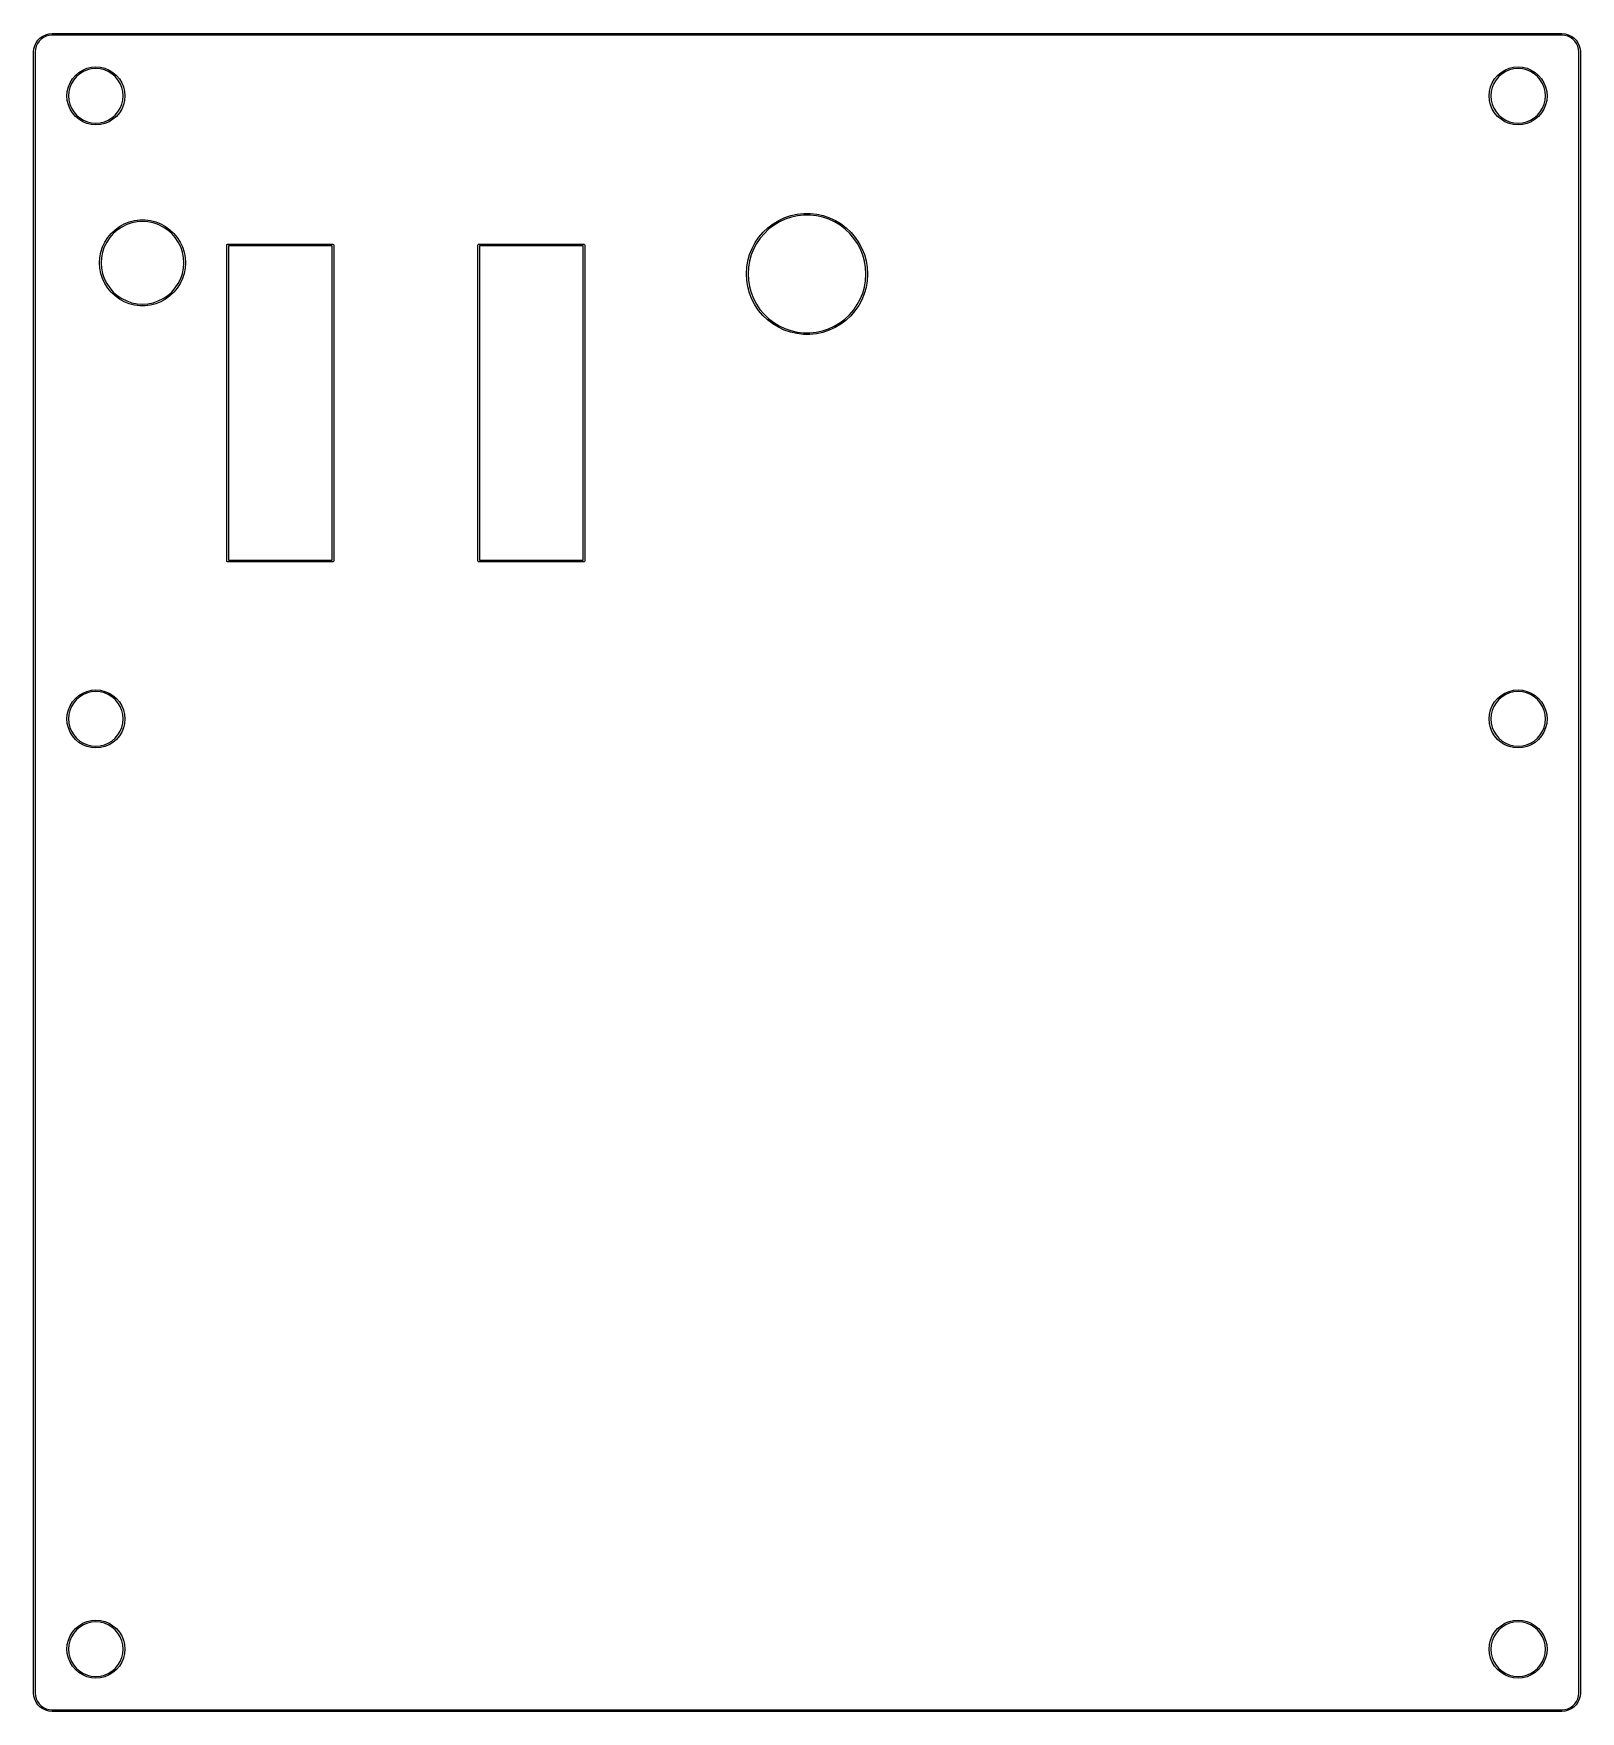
# Model space of a CAD drawing. Extents: x -44 to 44, y -51.5 to 44.
import ezdxf

# ---------------------------------------------------------------- set-up
doc = ezdxf.new("R2010")
doc.units = 0
doc.layers.add('BLACK', color=7, linetype='CONTINUOUS')

msp = doc.modelspace()

# ---------------------------------------------------------------- linework, layer by layer
at = {"layer": 'BLACK', "linetype": 'CONTINUOUS'}
for p, q in [((-43.525, 43.9093), (-43.3591, 43.9867)), ((-43.3591, 43.9867), (-43.1823, 44.034)), ((-43.1823, 44.034), (-43, 44.05)), ((-43, 44.05), (-43, 44.05)), ((-43, 44.05), (43, 44.05)), ((43, 44.05), (43.1823, 44.034)), ((43.1823, 44.034), (43.3591, 43.9867)), ((43.3591, 43.9867), (43.525, 43.9093)), ((-44.05, 43), (-44.034, 43.1823)), ((-44.034, 43.1823), (-43.9867, 43.3591)), ((-43.9867, 43.3591), (-43.9093, 43.525)), ((-43.9391, 43.1656), (-43.953, 43.0072)), ((-43.8961, 43.3262), (-43.9391, 43.1656)), ((-43.9093, 43.525), (-43.8043, 43.6749)), ((-43.8259, 43.4768), (-43.8961, 43.3262)), ((-43.7305, 43.613), (-43.8259, 43.4768)), ((-43.8043, 43.6749), (-43.6749, 43.8043)), ((-43.613, 43.7305), (-43.7305, 43.613)), ((-43.6749, 43.8043), (-43.525, 43.9093)), ((-43.4768, 43.8259), (-43.613, 43.7305)), ((-43.3262, 43.8961), (-43.4768, 43.8259)), ((-43.1656, 43.9391), (-43.3262, 43.8961)), ((-43.0072, 43.953), (-43.1656, 43.9391)), ((-43, 43.95), (-43.0072, 43.953)), ((43, 43.95), (-43, 43.95)), ((-43, 43.95), (-43, 43.95)), ((43.0072, 43.953), (43, 43.95)), ((43.1656, 43.9391), (43.0072, 43.953)), ((43.3262, 43.8961), (43.1656, 43.9391)), ((43.4768, 43.8259), (43.3262, 43.8961)), ((43.613, 43.7305), (43.4768, 43.8259)), ((43.525, 43.9093), (43.6749, 43.8043)), ((43.7305, 43.613), (43.613, 43.7305)), ((43.6749, 43.8043), (43.8043, 43.6749)), ((43.8259, 43.4768), (43.7305, 43.613)), ((43.8043, 43.6749), (43.9093, 43.525)), ((43.8961, 43.3262), (43.8259, 43.4768)), ((43.9391, 43.1656), (43.8961, 43.3262)), ((43.9093, 43.525), (43.9867, 43.3591)), ((43.953, 43.0072), (43.9391, 43.1656)), ((43.9867, 43.3591), (44.034, 43.1823)), ((44.034, 43.1823), (44.05, 43)), ((-44.05, -50.5), (-44.05, 43)), ((-43.953, 43.0072), (-43.95, 43)), ((-43.95, 43), (-43.95, -50.5)), ((-41.2491, 41.9702), (-41.0099, 42.0692)), ((-41.0099, 42.0692), (-40.7581, 42.1297)), ((-40.7581, 42.1297), (-40.5, 42.15)), ((-40.5, 42.15), (-40.2419, 42.1297)), ((-40.2419, 42.1297), (-39.9901, 42.0692)), ((-39.9901, 42.0692), (-39.7509, 41.9702)), ((39.7509, 41.9702), (39.9901, 42.0692)), ((39.9901, 42.0692), (40.2419, 42.1297)), ((40.2419, 42.1297), (40.5, 42.15)), ((40.5, 42.15), (40.7581, 42.1297)), ((40.7581, 42.1297), (41.0099, 42.0692)), ((41.0099, 42.0692), (41.2491, 41.9702)), ((43.95, 43), (43.953, 43.0072)), ((43.95, -50.5), (43.95, 43)), ((44.05, 43), (44.05, -50.5)), ((-42.0692, 41.0099), (-41.9702, 41.2491)), ((-41.8853, 41.2059), (-41.9787, 40.9805)), ((-41.9702, 41.2491), (-41.8349, 41.4698)), ((-41.7579, 41.4139), (-41.8853, 41.2059)), ((-41.8349, 41.4698), (-41.6667, 41.6667)), ((-41.5994, 41.5994), (-41.7579, 41.4139)), ((-41.6667, 41.6667), (-41.4698, 41.8349)), ((-41.4139, 41.7579), (-41.5994, 41.5994)), ((-41.4698, 41.8349), (-41.2491, 41.9702)), ((-41.2059, 41.8853), (-41.4139, 41.7579)), ((-40.9805, 41.9787), (-41.2059, 41.8853)), ((-40.7432, 42.0357), (-40.9805, 41.9787)), ((-40.5, 42.0548), (-40.7432, 42.0357)), ((-40.2568, 42.0357), (-40.5, 42.0548)), ((-40.0195, 41.9787), (-40.2568, 42.0357)), ((-39.7941, 41.8853), (-40.0195, 41.9787)), ((-39.5861, 41.7579), (-39.7941, 41.8853)), ((-39.7509, 41.9702), (-39.5302, 41.8349)), ((-39.4006, 41.5994), (-39.5861, 41.7579)), ((-39.5302, 41.8349), (-39.3333, 41.6667)), ((-39.2421, 41.4139), (-39.4006, 41.5994)), ((-39.3333, 41.6667), (-39.1651, 41.4698)), ((-39.1147, 41.2059), (-39.2421, 41.4139)), ((-39.1651, 41.4698), (-39.0298, 41.2491)), ((-39.0213, 40.9805), (-39.1147, 41.2059)), ((-39.0298, 41.2491), (-38.9308, 41.0099)), ((38.9308, 41.0099), (39.0298, 41.2491)), ((39.1147, 41.2059), (39.0213, 40.9805)), ((39.0298, 41.2491), (39.1651, 41.4698)), ((39.2421, 41.4139), (39.1147, 41.2059)), ((39.1651, 41.4698), (39.3333, 41.6667)), ((39.4006, 41.5994), (39.2421, 41.4139)), ((39.3333, 41.6667), (39.5302, 41.8349)), ((39.5861, 41.7579), (39.4006, 41.5994)), ((39.5302, 41.8349), (39.7509, 41.9702)), ((39.7941, 41.8853), (39.5861, 41.7579)), ((40.0195, 41.9787), (39.7941, 41.8853)), ((40.2568, 42.0357), (40.0195, 41.9787)), ((40.5, 42.0548), (40.2568, 42.0357)), ((40.7432, 42.0357), (40.5, 42.0548)), ((40.9805, 41.9787), (40.7432, 42.0357)), ((41.2059, 41.8853), (40.9805, 41.9787)), ((41.4139, 41.7579), (41.2059, 41.8853)), ((41.2491, 41.9702), (41.4698, 41.8349)), ((41.5994, 41.5994), (41.4139, 41.7579)), ((41.4698, 41.8349), (41.6667, 41.6667)), ((41.7579, 41.4139), (41.5994, 41.5994)), ((41.6667, 41.6667), (41.8349, 41.4698)), ((41.8853, 41.2059), (41.7579, 41.4139)), ((41.8349, 41.4698), (41.9702, 41.2491)), ((41.9787, 40.9805), (41.8853, 41.2059)), ((41.9702, 41.2491), (42.0692, 41.0099)), ((-42.15, 40.5), (-42.1297, 40.7581)), ((-42.1297, 40.2419), (-42.15, 40.5)), ((-42.1297, 40.7581), (-42.0692, 41.0099)), ((-42.0692, 39.9901), (-42.1297, 40.2419)), ((-42.0357, 40.7432), (-42.0548, 40.5)), ((-42.0548, 40.5), (-42.0357, 40.2568)), ((-41.9787, 40.9805), (-42.0357, 40.7432)), ((-42.0357, 40.2568), (-41.9787, 40.0195)), ((-38.9643, 40.7432), (-39.0213, 40.9805)), ((-39.0213, 40.0195), (-38.9643, 40.2568)), ((-38.9452, 40.5), (-38.9643, 40.7432)), ((-38.9643, 40.2568), (-38.9452, 40.5)), ((-38.9308, 41.0099), (-38.8703, 40.7581)), ((-38.8703, 40.2419), (-38.9308, 39.9901)), ((-38.8703, 40.7581), (-38.85, 40.5)), ((-38.85, 40.5), (-38.8703, 40.2419)), ((38.85, 40.5), (38.8703, 40.7581)), ((38.8703, 40.2419), (38.85, 40.5)), ((38.8703, 40.7581), (38.9308, 41.0099)), ((38.9308, 39.9901), (38.8703, 40.2419)), ((38.9643, 40.7432), (38.9452, 40.5)), ((38.9452, 40.5), (38.9643, 40.2568)), ((39.0213, 40.9805), (38.9643, 40.7432)), ((38.9643, 40.2568), (39.0213, 40.0195)), ((42.0357, 40.7432), (41.9787, 40.9805)), ((41.9787, 40.0195), (42.0357, 40.2568)), ((42.0548, 40.5), (42.0357, 40.7432)), ((42.0357, 40.2568), (42.0548, 40.5)), ((42.0692, 41.0099), (42.1297, 40.7581)), ((42.1297, 40.2419), (42.0692, 39.9901)), ((42.1297, 40.7581), (42.15, 40.5)), ((42.15, 40.5), (42.1297, 40.2419)), ((-41.9702, 39.7509), (-42.0692, 39.9901)), ((-41.9787, 40.0195), (-41.8853, 39.7941)), ((-41.8349, 39.5302), (-41.9702, 39.7509)), ((-41.8853, 39.7941), (-41.7579, 39.5861)), ((-41.6667, 39.3333), (-41.8349, 39.5302)), ((-41.7579, 39.5861), (-41.5994, 39.4006)), ((-41.4698, 39.1651), (-41.6667, 39.3333)), ((-41.5994, 39.4006), (-41.4139, 39.2421)), ((-41.4139, 39.2421), (-41.2059, 39.1147)), ((-39.7941, 39.1147), (-39.5861, 39.2421)), ((-39.5861, 39.2421), (-39.4006, 39.4006)), ((-39.3333, 39.3333), (-39.5302, 39.1651)), ((-39.4006, 39.4006), (-39.2421, 39.5861)), ((-39.1651, 39.5302), (-39.3333, 39.3333)), ((-39.2421, 39.5861), (-39.1147, 39.7941)), ((-39.0298, 39.7509), (-39.1651, 39.5302)), ((-39.1147, 39.7941), (-39.0213, 40.0195)), ((-38.9308, 39.9901), (-39.0298, 39.7509)), ((39.0298, 39.7509), (38.9308, 39.9901)), ((39.0213, 40.0195), (39.1147, 39.7941)), ((39.1651, 39.5302), (39.0298, 39.7509)), ((39.1147, 39.7941), (39.2421, 39.5861)), ((39.3333, 39.3333), (39.1651, 39.5302)), ((39.2421, 39.5861), (39.4006, 39.4006)), ((39.5302, 39.1651), (39.3333, 39.3333)), ((39.4006, 39.4006), (39.5861, 39.2421)), ((39.5861, 39.2421), (39.7941, 39.1147)), ((41.2059, 39.1147), (41.4139, 39.2421)), ((41.4139, 39.2421), (41.5994, 39.4006)), ((41.6667, 39.3333), (41.4698, 39.1651)), ((41.5994, 39.4006), (41.7579, 39.5861)), ((41.8349, 39.5302), (41.6667, 39.3333)), ((41.7579, 39.5861), (41.8853, 39.7941)), ((41.9702, 39.7509), (41.8349, 39.5302)), ((41.8853, 39.7941), (41.9787, 40.0195)), ((42.0692, 39.9901), (41.9702, 39.7509)), ((-41.2491, 39.0298), (-41.4698, 39.1651)), ((-41.0099, 38.9308), (-41.2491, 39.0298)), ((-41.2059, 39.1147), (-40.9805, 39.0213)), ((-40.7581, 38.8703), (-41.0099, 38.9308)), ((-40.9805, 39.0213), (-40.7432, 38.9643)), ((-40.5, 38.85), (-40.7581, 38.8703)), ((-40.7432, 38.9643), (-40.5, 38.9452)), ((-40.5, 38.9452), (-40.2568, 38.9643)), ((-40.2419, 38.8703), (-40.5, 38.85)), ((-40.2568, 38.9643), (-40.0195, 39.0213)), ((-39.9901, 38.9308), (-40.2419, 38.8703)), ((-40.0195, 39.0213), (-39.7941, 39.1147)), ((-39.7509, 39.0298), (-39.9901, 38.9308)), ((-39.5302, 39.1651), (-39.7509, 39.0298)), ((39.7509, 39.0298), (39.5302, 39.1651)), ((39.9901, 38.9308), (39.7509, 39.0298)), ((39.7941, 39.1147), (40.0195, 39.0213)), ((40.2419, 38.8703), (39.9901, 38.9308)), ((40.0195, 39.0213), (40.2568, 38.9643)), ((40.5, 38.85), (40.2419, 38.8703)), ((40.2568, 38.9643), (40.5, 38.9452)), ((40.5, 38.9452), (40.7432, 38.9643)), ((40.7581, 38.8703), (40.5, 38.85)), ((40.7432, 38.9643), (40.9805, 39.0213)), ((41.0099, 38.9308), (40.7581, 38.8703)), ((40.9805, 39.0213), (41.2059, 39.1147)), ((41.2491, 39.0298), (41.0099, 38.9308)), ((41.4698, 39.1651), (41.2491, 39.0298)), ((-1.60903, 33.4048), (-1.27003, 33.5607)), ((-1.23503, 33.4723), (-1.56469, 33.3207)), ((-1.27003, 33.5607), (-0.91617, 33.6791)), ((-0.89092, 33.5875), (-1.23503, 33.4723)), ((-0.91617, 33.6791), (-0.55159, 33.7586)), ((-0.53639, 33.6648), (-0.89092, 33.5875)), ((-0.55159, 33.7586), (-0.18056, 33.7983)), ((-0.17558, 33.7033), (-0.53639, 33.6648)), ((-0.18056, 33.7983), (0.19258, 33.7976)), ((0.18728, 33.7027), (-0.17558, 33.7033)), ((0.54795, 33.6629), (0.18728, 33.7027)), ((0.19258, 33.7976), (0.56347, 33.7567)), ((0.9022, 33.5843), (0.54795, 33.6629)), ((0.56347, 33.7567), (0.92777, 33.6759)), ((1.24591, 33.468), (0.9022, 33.5843)), ((0.92777, 33.6759), (1.28122, 33.5563)), ((1.57504, 33.3152), (1.24591, 33.468)), ((1.28122, 33.5563), (1.61968, 33.3992)), ((-39.8281, 32.4281), (-39.632, 32.6651)), ((-39.5113, 32.6533), (-39.7144, 32.4217)), ((-39.632, 32.6651), (-39.4077, 32.8758)), ((-39.2797, 32.8564), (-39.5113, 32.6533)), ((-39.4077, 32.8758), (-39.1588, 33.0566)), ((-39.0235, 33.0275), (-39.2797, 32.8564)), ((-39.1588, 33.0566), (-38.8892, 33.2048)), ((-38.7472, 33.1638), (-39.0235, 33.0275)), ((-38.8892, 33.2048), (-38.6031, 33.3181)), ((-38.4555, 33.2628), (-38.7472, 33.1638)), ((-38.6031, 33.3181), (-38.3051, 33.3946)), ((-38.1534, 33.3229), (-38.4555, 33.2628)), ((-38.3051, 33.3946), (-37.9998, 33.4332)), ((-37.846, 33.343), (-38.1534, 33.3229)), ((-37.9998, 33.4332), (-37.6922, 33.4332)), ((-37.5386, 33.3229), (-37.846, 33.343)), ((-37.6922, 33.4332), (-37.3869, 33.3946)), ((-37.2365, 33.2628), (-37.5386, 33.3229)), ((-37.3869, 33.3946), (-37.0889, 33.3181)), ((-36.9448, 33.1638), (-37.2365, 33.2628)), ((-37.0889, 33.3181), (-36.8028, 33.2048)), ((-36.6685, 33.0275), (-36.9448, 33.1638)), ((-36.8028, 33.2048), (-36.5332, 33.0566)), ((-36.4123, 32.8564), (-36.6685, 33.0275)), ((-36.5332, 33.0566), (-36.2843, 32.8758)), ((-36.1807, 32.6533), (-36.4123, 32.8564)), ((-36.2843, 32.8758), (-36.06, 32.6651)), ((-35.9776, 32.4217), (-36.1807, 32.6533)), ((-36.06, 32.6651), (-35.8639, 32.4281)), ((-2.74073, 32.4484), (-2.49839, 32.7322)), ((-2.42954, 32.6666), (-2.6652, 32.3907)), ((-2.49839, 32.7322), (-2.22683, 32.9881)), ((-2.16546, 32.9155), (-2.42954, 32.6666)), ((-2.22683, 32.9881), (-1.92922, 33.2132)), ((-1.87605, 33.1344), (-2.16546, 32.9155)), ((-1.92922, 33.2132), (-1.60903, 33.4048)), ((-1.56469, 33.3207), (-1.87605, 33.1344)), ((1.88575, 33.1278), (1.57504, 33.3152)), ((1.61968, 33.3992), (1.93919, 33.2064)), ((2.17439, 32.9079), (1.88575, 33.1278)), ((1.93919, 33.2064), (2.23601, 32.9803)), ((2.4376, 32.6581), (2.17439, 32.9079)), ((2.23601, 32.9803), (2.50668, 32.7235)), ((2.67229, 32.3814), (2.4376, 32.6581)), ((2.50668, 32.7235), (2.74803, 32.4389)), ((-40.2767, 31.2951), (-40.219, 31.5973)), ((-40.219, 31.5973), (-40.124, 31.8899)), ((-40.1208, 31.5975), (-40.1809, 31.2954)), ((-40.124, 31.8899), (-39.993, 32.1683)), ((-40.0218, 31.8892), (-40.1208, 31.5975)), ((-39.8855, 32.1655), (-40.0218, 31.8892)), ((-39.993, 32.1683), (-39.8281, 32.4281)), ((-39.7144, 32.4217), (-39.8855, 32.1655)), ((-35.8065, 32.1655), (-35.9776, 32.4217)), ((-35.8639, 32.4281), (-35.699, 32.1683)), ((-35.6702, 31.8892), (-35.8065, 32.1655)), ((-35.699, 32.1683), (-35.568, 31.8899)), ((-35.5712, 31.5975), (-35.6702, 31.8892)), ((-35.5111, 31.2954), (-35.5712, 31.5975)), ((-35.568, 31.8899), (-35.473, 31.5973)), ((-35.473, 31.5973), (-35.4153, 31.2951)), ((-33.05, 32), (-33.0354, 32.0354)), ((-33.05, 14), (-33.05, 32)), ((-33.0354, 32.0354), (-33, 32.05)), ((-33, 32.05), (-27, 32.05)), ((-32.95, 31.95), (-32.95, 14.05)), ((-27.05, 31.95), (-32.95, 31.95)), ((-27.05, 14.05), (-27.05, 31.95)), ((-27, 32.05), (-26.9646, 32.0354)), ((-26.9646, 32.0354), (-26.95, 32)), ((-26.95, 32), (-26.95, 14)), ((-18.75, 32), (-18.7354, 32.0354)), ((-18.75, 14), (-18.75, 32)), ((-18.7354, 32.0354), (-18.7, 32.05)), ((-18.7, 32.05), (-12.7, 32.05)), ((-18.65, 31.95), (-18.65, 14.05)), ((-12.75, 31.95), (-18.65, 31.95)), ((-12.75, 14.05), (-12.75, 31.95)), ((-12.7, 32.05), (-12.6646, 32.0354)), ((-12.6646, 32.0354), (-12.65, 32)), ((-12.65, 32), (-12.65, 14)), ((-3.26594, 31.4648), (-3.12676, 31.811)), ((-3.04059, 31.7708), (-3.17593, 31.4342)), ((-3.12676, 31.811), (-2.95101, 32.1402)), ((-2.86968, 32.0909), (-3.04059, 31.7708)), ((-2.95101, 32.1402), (-2.74073, 32.4484)), ((-2.6652, 32.3907), (-2.86968, 32.0909)), ((2.87573, 32.0809), (2.67229, 32.3814)), ((2.74803, 32.4389), (2.95723, 32.1299)), ((3.04552, 31.7602), (2.87573, 32.0809)), ((2.95723, 32.1299), (3.13183, 31.8001)), ((3.17969, 31.4231), (3.04552, 31.7602)), ((3.13183, 31.8001), (3.2698, 31.4534)), ((-40.296, 30.988), (-40.2767, 31.2951)), ((-40.2767, 30.6809), (-40.296, 30.988)), ((-40.219, 30.3787), (-40.2767, 30.6809)), ((-40.1809, 31.2954), (-40.201, 30.988)), ((-40.201, 30.988), (-40.1809, 30.6806)), ((-40.1809, 30.6806), (-40.1208, 30.3785)), ((-35.5712, 30.3785), (-35.5111, 30.6806)), ((-35.491, 30.988), (-35.5111, 31.2954)), ((-35.5111, 30.6806), (-35.491, 30.988)), ((-35.4153, 30.6809), (-35.473, 30.3787)), ((-35.4153, 31.2951), (-35.396, 30.988)), ((-35.396, 30.988), (-35.4153, 30.6809)), ((-3.44998, 30.365), (-3.4285, 30.7376)), ((-3.4285, 30.7376), (-3.36691, 31.1056)), ((-3.36691, 31.1056), (-3.26594, 31.4648)), ((-3.33401, 30.727), (-3.3549, 30.3647)), ((-3.27412, 31.0849), (-3.33401, 30.727)), ((-3.17593, 31.4342), (-3.27412, 31.0849)), ((3.27666, 31.0734), (3.17969, 31.4231)), ((3.2698, 31.4534), (3.36952, 31.0938)), ((3.3353, 30.7153), (3.27666, 31.0734)), ((3.35492, 30.353), (3.3353, 30.7153)), ((3.36952, 31.0938), (3.42982, 30.7256)), ((3.42982, 30.7256), (3.45, 30.353)), ((-40.124, 30.0861), (-40.219, 30.3787)), ((-39.993, 29.8077), (-40.124, 30.0861)), ((-40.1208, 30.3785), (-40.0218, 30.0868)), ((-40.0218, 30.0868), (-39.8855, 29.8105)), ((-39.8281, 29.5479), (-39.993, 29.8077)), ((-39.8855, 29.8105), (-39.7144, 29.5543)), ((-35.9776, 29.5543), (-35.8065, 29.8105)), ((-35.699, 29.8077), (-35.8639, 29.5479)), ((-35.8065, 29.8105), (-35.6702, 30.0868)), ((-35.568, 30.0861), (-35.699, 29.8077)), ((-35.6702, 30.0868), (-35.5712, 30.3785)), ((-35.473, 30.3787), (-35.568, 30.0861)), ((-3.44996, 30.3647), (-3.44998, 30.365)), ((-3.4311, 29.9924), (-3.44996, 30.3647)), ((-3.37208, 29.6239), (-3.4311, 29.9924)), ((-3.3549, 30.3647), (-3.33654, 30.0023)), ((-3.33654, 30.0023), (-3.27915, 29.644)), ((-3.27915, 29.644), (-3.1834, 29.294)), ((3.27155, 29.6097), (3.33269, 29.9674)), ((3.33269, 29.9674), (3.35484, 30.3296)), ((3.35484, 30.3296), (3.35492, 30.353)), ((3.42714, 29.9565), (3.36427, 29.5887)), ((3.44992, 30.3289), (3.42714, 29.9565)), ((3.45, 30.353), (3.44992, 30.3289)), ((-39.632, 29.3109), (-39.8281, 29.5479)), ((-39.7144, 29.5543), (-39.5113, 29.3227)), ((-39.4077, 29.1002), (-39.632, 29.3109)), ((-39.5113, 29.3227), (-39.2797, 29.1196)), ((-39.1588, 28.9194), (-39.4077, 29.1002)), ((-39.2797, 29.1196), (-39.0235, 28.9485)), ((-38.8892, 28.7712), (-39.1588, 28.9194)), ((-39.0235, 28.9485), (-38.7472, 28.8122)), ((-38.6031, 28.6579), (-38.8892, 28.7712)), ((-38.7472, 28.8122), (-38.4555, 28.7132)), ((-38.4555, 28.7132), (-38.1534, 28.6531)), ((-37.5386, 28.6531), (-37.2365, 28.7132)), ((-37.2365, 28.7132), (-36.9448, 28.8122)), ((-36.8028, 28.7712), (-37.0889, 28.6579)), ((-36.9448, 28.8122), (-36.6685, 28.9485)), ((-36.5332, 28.9194), (-36.8028, 28.7712)), ((-36.6685, 28.9485), (-36.4123, 29.1196)), ((-36.2843, 29.1002), (-36.5332, 28.9194)), ((-36.4123, 29.1196), (-36.1807, 29.3227)), ((-36.06, 29.3109), (-36.2843, 29.1002)), ((-36.1807, 29.3227), (-35.9776, 29.5543)), ((-35.8639, 29.5479), (-36.06, 29.3109)), ((-3.27362, 29.264), (-3.37208, 29.6239)), ((-3.13686, 28.9168), (-3.27362, 29.264)), ((-3.1834, 29.294), (-3.05041, 28.9564)), ((-2.96341, 28.5865), (-3.13686, 28.9168)), ((-3.05041, 28.9564), (-2.88174, 28.6351)), ((2.86359, 28.6051), (3.03562, 28.9245)), ((3.12165, 28.8841), (2.94475, 28.5555)), ((3.03562, 28.9245), (3.17214, 29.2607)), ((3.26204, 29.2298), (3.12165, 28.8841)), ((3.17214, 29.2607), (3.27155, 29.6097)), ((3.36427, 29.5887), (3.26204, 29.2298)), ((-38.3051, 28.5814), (-38.6031, 28.6579)), ((-37.9998, 28.5428), (-38.3051, 28.5814)), ((-38.1534, 28.6531), (-37.846, 28.633)), ((-37.6922, 28.5428), (-37.9998, 28.5428)), ((-37.846, 28.633), (-37.5386, 28.6531)), ((-37.3869, 28.5814), (-37.6922, 28.5428)), ((-37.0889, 28.6579), (-37.3869, 28.5814)), ((-2.75529, 28.2767), (-2.96341, 28.5865)), ((-2.88174, 28.6351), (-2.67936, 28.334)), ((-2.51494, 27.9913), (-2.75529, 28.2767)), ((-2.67936, 28.334), (-2.44563, 28.0564)), ((-2.24517, 27.7335), (-2.51494, 27.9913)), ((-2.44563, 28.0564), (-2.18329, 27.8057)), ((-1.94914, 27.5064), (-2.24517, 27.7335)), ((-2.18329, 27.8057), (-1.89542, 27.5848)), ((1.86633, 27.5651), (2.1565, 27.783)), ((2.1565, 27.783), (2.42145, 28.0309)), ((2.49007, 27.9651), (2.21762, 27.7101)), ((2.42145, 28.0309), (2.65807, 28.306)), ((2.7334, 28.248), (2.49007, 27.9651)), ((2.65807, 28.306), (2.86359, 28.6051)), ((2.94475, 28.5555), (2.7334, 28.248)), ((-1.6303, 27.3125), (-1.94914, 27.5064)), ((-1.89542, 27.5848), (-1.58537, 27.3963)), ((-1.29239, 27.1542), (-1.6303, 27.3125)), ((-1.58537, 27.3963), (-1.25677, 27.2424)), ((-0.93937, 27.0333), (-1.29239, 27.1542)), ((-1.25677, 27.2424), (-0.91348, 27.1248)), ((-0.57535, 26.9513), (-0.93937, 27.0333)), ((-0.91348, 27.1248), (-0.5595, 27.0451)), ((-0.20461, 26.9091), (-0.57535, 26.9513)), ((-0.5595, 27.0451), (-0.19897, 27.004)), ((0.16853, 26.9071), (-0.20461, 26.9091)), ((-0.19897, 27.004), (0.16389, 27.0021)), ((0.16389, 27.0021), (0.52482, 27.0394)), ((0.5397, 26.9455), (0.16853, 26.9071)), ((0.52482, 27.0394), (0.87962, 27.1154)), ((0.90455, 27.0237), (0.5397, 26.9455)), ((0.87962, 27.1154), (1.22413, 27.2294)), ((1.25882, 27.1409), (0.90455, 27.0237)), ((1.22413, 27.2294), (1.55432, 27.3799)), ((1.59837, 27.2956), (1.25882, 27.1409)), ((1.55432, 27.3799), (1.86633, 27.5651)), ((1.91922, 27.4861), (1.59837, 27.2956)), ((2.21762, 27.7101), (1.91922, 27.4861)), ((-33.0354, 13.9646), (-33.05, 14)), ((-33, 13.95), (-33.0354, 13.9646)), ((-27, 13.95), (-33, 13.95)), ((-32.95, 14.05), (-27.05, 14.05)), ((-26.9646, 13.9646), (-27, 13.95)), ((-26.95, 14), (-26.9646, 13.9646)), ((-18.7354, 13.9646), (-18.75, 14)), ((-18.7, 13.95), (-18.7354, 13.9646)), ((-12.7, 13.95), (-18.7, 13.95)), ((-18.65, 14.05), (-12.75, 14.05)), ((-12.6646, 13.9646), (-12.7, 13.95)), ((-12.65, 14), (-12.6646, 13.9646)), ((-42.0692, 5.50988), (-41.9702, 5.74908)), ((-41.9702, 5.74908), (-41.8349, 5.96985)), ((-41.7579, 5.91388), (-41.8853, 5.70586)), ((-41.8349, 5.96985), (-41.6667, 6.16673)), ((-41.5994, 6.0994), (-41.7579, 5.91388)), ((-41.6667, 6.16673), (-41.4698, 6.33488)), ((-41.4139, 6.25785), (-41.5994, 6.0994)), ((-41.4698, 6.33488), (-41.2491, 6.47016)), ((-41.2059, 6.38533), (-41.4139, 6.25785)), ((-41.2491, 6.47016), (-41.0099, 6.56924)), ((-40.9805, 6.4787), (-41.2059, 6.38533)), ((-41.0099, 6.56924), (-40.7581, 6.62969)), ((-40.7432, 6.53565), (-40.9805, 6.4787)), ((-40.7581, 6.62969), (-40.5, 6.65)), ((-40.5, 6.55479), (-40.7432, 6.53565)), ((-40.5, 6.65), (-40.2419, 6.62969)), ((-40.2568, 6.53565), (-40.5, 6.55479)), ((-40.0195, 6.4787), (-40.2568, 6.53565)), ((-40.2419, 6.62969), (-39.9901, 6.56924)), ((-39.7941, 6.38533), (-40.0195, 6.4787)), ((-39.9901, 6.56924), (-39.7509, 6.47016)), ((-39.5861, 6.25785), (-39.7941, 6.38533)), ((-39.7509, 6.47016), (-39.5302, 6.33488)), ((-39.4006, 6.0994), (-39.5861, 6.25785)), ((-39.5302, 6.33488), (-39.3333, 6.16673)), ((-39.2421, 5.91388), (-39.4006, 6.0994)), ((-39.3333, 6.16673), (-39.1651, 5.96985)), ((-39.1147, 5.70586), (-39.2421, 5.91388)), ((-39.1651, 5.96985), (-39.0298, 5.74908)), ((-39.0298, 5.74908), (-38.9308, 5.50988)), ((38.9308, 5.50988), (39.0298, 5.74908)), ((39.0298, 5.74908), (39.1651, 5.96985)), ((39.2421, 5.91388), (39.1147, 5.70586)), ((39.1651, 5.96985), (39.3333, 6.16673)), ((39.4006, 6.0994), (39.2421, 5.91388)), ((39.3333, 6.16673), (39.5302, 6.33488)), ((39.5861, 6.25785), (39.4006, 6.0994)), ((39.5302, 6.33488), (39.7509, 6.47016)), ((39.7941, 6.38533), (39.5861, 6.25785)), ((39.7509, 6.47016), (39.9901, 6.56924)), ((40.0195, 6.4787), (39.7941, 6.38533)), ((39.9901, 6.56924), (40.2419, 6.62969)), ((40.2568, 6.53565), (40.0195, 6.4787)), ((40.2419, 6.62969), (40.5, 6.65)), ((40.5, 6.55479), (40.2568, 6.53565)), ((40.5, 6.65), (40.7581, 6.62969)), ((40.7432, 6.53565), (40.5, 6.55479)), ((40.9805, 6.4787), (40.7432, 6.53565)), ((40.7581, 6.62969), (41.0099, 6.56924)), ((41.2059, 6.38533), (40.9805, 6.4787)), ((41.0099, 6.56924), (41.2491, 6.47016)), ((41.4139, 6.25785), (41.2059, 6.38533)), ((41.2491, 6.47016), (41.4698, 6.33488)), ((41.5994, 6.0994), (41.4139, 6.25785)), ((41.4698, 6.33488), (41.6667, 6.16673)), ((41.7579, 5.91388), (41.5994, 6.0994)), ((41.6667, 6.16673), (41.8349, 5.96985)), ((41.8853, 5.70586), (41.7579, 5.91388)), ((41.8349, 5.96985), (41.9702, 5.74908)), ((41.9702, 5.74908), (42.0692, 5.50988)), ((-42.15, 5), (-42.1297, 5.25812)), ((-42.1297, 4.74188), (-42.15, 5)), ((-42.1297, 5.25812), (-42.0692, 5.50988)), ((-42.0357, 5.24322), (-42.0548, 5)), ((-42.0548, 5), (-42.0357, 4.75678)), ((-41.9787, 5.48046), (-42.0357, 5.24322)), ((-41.8853, 5.70586), (-41.9787, 5.48046)), ((-39.0213, 5.48046), (-39.1147, 5.70586)), ((-38.9643, 5.24322), (-39.0213, 5.48046)), ((-38.9452, 5), (-38.9643, 5.24322)), ((-38.9643, 4.75678), (-38.9452, 5)), ((-38.9308, 5.50988), (-38.8703, 5.25812)), ((-38.8703, 5.25812), (-38.85, 5)), ((-38.85, 5), (-38.8703, 4.74188)), ((38.85, 5), (38.8703, 5.25812)), ((38.8703, 4.74188), (38.85, 5)), ((38.8703, 5.25812), (38.9308, 5.50988)), ((38.9643, 5.24322), (38.9452, 5)), ((38.9452, 5), (38.9643, 4.75678)), ((39.0213, 5.48046), (38.9643, 5.24322)), ((39.1147, 5.70586), (39.0213, 5.48046)), ((41.9787, 5.48046), (41.8853, 5.70586)), ((42.0357, 5.24322), (41.9787, 5.48046)), ((42.0548, 5), (42.0357, 5.24322)), ((42.0357, 4.75678), (42.0548, 5)), ((42.0692, 5.50988), (42.1297, 5.25812)), ((42.1297, 5.25812), (42.15, 5)), ((42.15, 5), (42.1297, 4.74188)), ((-42.0692, 4.49012), (-42.1297, 4.74188)), ((-41.9702, 4.25092), (-42.0692, 4.49012)), ((-42.0357, 4.75678), (-41.9787, 4.51954)), ((-41.9787, 4.51954), (-41.8853, 4.29414)), ((-41.8349, 4.03015), (-41.9702, 4.25092)), ((-41.8853, 4.29414), (-41.7579, 4.08612)), ((-41.6667, 3.83327), (-41.8349, 4.03015)), ((-41.7579, 4.08612), (-41.5994, 3.9006)), ((-41.4698, 3.66512), (-41.6667, 3.83327)), ((-41.5994, 3.9006), (-41.4139, 3.74215)), ((-39.5861, 3.74215), (-39.4006, 3.9006)), ((-39.3333, 3.83327), (-39.5302, 3.66512)), ((-39.4006, 3.9006), (-39.2421, 4.08612)), ((-39.1651, 4.03015), (-39.3333, 3.83327)), ((-39.2421, 4.08612), (-39.1147, 4.29414)), ((-39.0298, 4.25092), (-39.1651, 4.03015)), ((-39.1147, 4.29414), (-39.0213, 4.51954)), ((-38.9308, 4.49012), (-39.0298, 4.25092)), ((-39.0213, 4.51954), (-38.9643, 4.75678)), ((-38.8703, 4.74188), (-38.9308, 4.49012)), ((38.9308, 4.49012), (38.8703, 4.74188)), ((39.0298, 4.25092), (38.9308, 4.49012)), ((38.9643, 4.75678), (39.0213, 4.51954)), ((39.0213, 4.51954), (39.1147, 4.29414)), ((39.1651, 4.03015), (39.0298, 4.25092)), ((39.1147, 4.29414), (39.2421, 4.08612)), ((39.3333, 3.83327), (39.1651, 4.03015)), ((39.2421, 4.08612), (39.4006, 3.9006)), ((39.5302, 3.66512), (39.3333, 3.83327)), ((39.4006, 3.9006), (39.5861, 3.74215)), ((41.4139, 3.74215), (41.5994, 3.9006)), ((41.6667, 3.83327), (41.4698, 3.66512)), ((41.5994, 3.9006), (41.7579, 4.08612)), ((41.8349, 4.03015), (41.6667, 3.83327)), ((41.7579, 4.08612), (41.8853, 4.29414)), ((41.9702, 4.25092), (41.8349, 4.03015)), ((41.8853, 4.29414), (41.9787, 4.51954)), ((42.0692, 4.49012), (41.9702, 4.25092)), ((41.9787, 4.51954), (42.0357, 4.75678)), ((42.1297, 4.74188), (42.0692, 4.49012)), ((-41.2491, 3.52984), (-41.4698, 3.66512)), ((-41.4139, 3.74215), (-41.2059, 3.61467)), ((-41.0099, 3.43076), (-41.2491, 3.52984)), ((-41.2059, 3.61467), (-40.9805, 3.5213)), ((-40.7581, 3.37031), (-41.0099, 3.43076)), ((-40.9805, 3.5213), (-40.7432, 3.46435)), ((-40.5, 3.35), (-40.7581, 3.37031)), ((-40.7432, 3.46435), (-40.5, 3.44521)), ((-40.5, 3.44521), (-40.2568, 3.46435)), ((-40.2419, 3.37031), (-40.5, 3.35)), ((-40.2568, 3.46435), (-40.0195, 3.5213)), ((-39.9901, 3.43076), (-40.2419, 3.37031)), ((-40.0195, 3.5213), (-39.7941, 3.61467)), ((-39.7509, 3.52984), (-39.9901, 3.43076)), ((-39.7941, 3.61467), (-39.5861, 3.74215)), ((-39.5302, 3.66512), (-39.7509, 3.52984)), ((39.7509, 3.52984), (39.5302, 3.66512)), ((39.5861, 3.74215), (39.7941, 3.61467)), ((39.9901, 3.43076), (39.7509, 3.52984)), ((39.7941, 3.61467), (40.0195, 3.5213)), ((40.2419, 3.37031), (39.9901, 3.43076)), ((40.0195, 3.5213), (40.2568, 3.46435)), ((40.5, 3.35), (40.2419, 3.37031)), ((40.2568, 3.46435), (40.5, 3.44521)), ((40.5, 3.44521), (40.7432, 3.46435)), ((40.7581, 3.37031), (40.5, 3.35)), ((40.7432, 3.46435), (40.9805, 3.5213)), ((41.0099, 3.43076), (40.7581, 3.37031)), ((40.9805, 3.5213), (41.2059, 3.61467)), ((41.2491, 3.52984), (41.0099, 3.43076)), ((41.2059, 3.61467), (41.4139, 3.74215)), ((41.4698, 3.66512), (41.2491, 3.52984)), ((-41.8349, -47.0302), (-41.6667, -46.8333)), ((-41.6667, -46.8333), (-41.4698, -46.6651)), ((-41.4139, -46.7421), (-41.5994, -46.9006)), ((-41.4698, -46.6651), (-41.2491, -46.5298)), ((-41.2059, -46.6147), (-41.4139, -46.7421)), ((-41.2491, -46.5298), (-41.0099, -46.4308)), ((-40.9805, -46.5213), (-41.2059, -46.6147)), ((-41.0099, -46.4308), (-40.7581, -46.3703)), ((-40.7432, -46.4643), (-40.9805, -46.5213)), ((-40.7581, -46.3703), (-40.5, -46.35)), ((-40.5, -46.4452), (-40.7432, -46.4643)), ((-40.5, -46.35), (-40.2419, -46.3703)), ((-40.2568, -46.4643), (-40.5, -46.4452)), ((-40.0195, -46.5213), (-40.2568, -46.4643)), ((-40.2419, -46.3703), (-39.9901, -46.4308)), ((-39.7941, -46.6147), (-40.0195, -46.5213)), ((-39.9901, -46.4308), (-39.7509, -46.5298)), ((-39.5861, -46.7421), (-39.7941, -46.6147)), ((-39.7509, -46.5298), (-39.5302, -46.6651)), ((-39.4006, -46.9006), (-39.5861, -46.7421)), ((-39.5302, -46.6651), (-39.3333, -46.8333)), ((-39.3333, -46.8333), (-39.1651, -47.0302)), ((39.1651, -47.0302), (39.3333, -46.8333)), ((39.3333, -46.8333), (39.5302, -46.6651)), ((39.5861, -46.7421), (39.4006, -46.9006)), ((39.5302, -46.6651), (39.7509, -46.5298)), ((39.7941, -46.6147), (39.5861, -46.7421)), ((39.7509, -46.5298), (39.9901, -46.4308)), ((40.0195, -46.5213), (39.7941, -46.6147)), ((39.9901, -46.4308), (40.2419, -46.3703)), ((40.2568, -46.4643), (40.0195, -46.5213)), ((40.2419, -46.3703), (40.5, -46.35)), ((40.5, -46.4452), (40.2568, -46.4643)), ((40.5, -46.35), (40.7581, -46.3703)), ((40.7432, -46.4643), (40.5, -46.4452)), ((40.9805, -46.5213), (40.7432, -46.4643)), ((40.7581, -46.3703), (41.0099, -46.4308)), ((41.2059, -46.6147), (40.9805, -46.5213)), ((41.0099, -46.4308), (41.2491, -46.5298)), ((41.4139, -46.7421), (41.2059, -46.6147)), ((41.2491, -46.5298), (41.4698, -46.6651)), ((41.5994, -46.9006), (41.4139, -46.7421)), ((41.4698, -46.6651), (41.6667, -46.8333)), ((41.6667, -46.8333), (41.8349, -47.0302)), ((-42.15, -48), (-42.1297, -47.7419)), ((-42.1297, -47.7419), (-42.0692, -47.4901)), ((-42.0692, -47.4901), (-41.9702, -47.2509)), ((-42.0357, -47.7568), (-42.0548, -48)), ((-41.9787, -47.5195), (-42.0357, -47.7568)), ((-41.8853, -47.2941), (-41.9787, -47.5195)), ((-41.9702, -47.2509), (-41.8349, -47.0302)), ((-41.7579, -47.0861), (-41.8853, -47.2941)), ((-41.5994, -46.9006), (-41.7579, -47.0861)), ((-39.2421, -47.0861), (-39.4006, -46.9006)), ((-39.1147, -47.2941), (-39.2421, -47.0861)), ((-39.1651, -47.0302), (-39.0298, -47.2509)), ((-39.0213, -47.5195), (-39.1147, -47.2941)), ((-39.0298, -47.2509), (-38.9308, -47.4901)), ((-38.9643, -47.7568), (-39.0213, -47.5195)), ((-38.9452, -48), (-38.9643, -47.7568)), ((-38.9308, -47.4901), (-38.8703, -47.7419)), ((-38.8703, -47.7419), (-38.85, -48)), ((38.85, -48), (38.8703, -47.7419)), ((38.8703, -47.7419), (38.9308, -47.4901)), ((38.9308, -47.4901), (39.0298, -47.2509)), ((38.9643, -47.7568), (38.9452, -48)), ((39.0213, -47.5195), (38.9643, -47.7568)), ((39.1147, -47.2941), (39.0213, -47.5195)), ((39.0298, -47.2509), (39.1651, -47.0302)), ((39.2421, -47.0861), (39.1147, -47.2941)), ((39.4006, -46.9006), (39.2421, -47.0861)), ((41.7579, -47.0861), (41.5994, -46.9006)), ((41.8853, -47.2941), (41.7579, -47.0861)), ((41.8349, -47.0302), (41.9702, -47.2509)), ((41.9787, -47.5195), (41.8853, -47.2941)), ((41.9702, -47.2509), (42.0692, -47.4901)), ((42.0357, -47.7568), (41.9787, -47.5195)), ((42.0548, -48), (42.0357, -47.7568)), ((42.0692, -47.4901), (42.1297, -47.7419)), ((42.1297, -47.7419), (42.15, -48)), ((-42.1297, -48.2581), (-42.15, -48)), ((-42.0692, -48.5099), (-42.1297, -48.2581)), ((-41.9702, -48.7491), (-42.0692, -48.5099)), ((-42.0548, -48), (-42.0357, -48.2432)), ((-42.0357, -48.2432), (-41.9787, -48.4805)), ((-41.9787, -48.4805), (-41.8853, -48.7059)), ((-41.8349, -48.9698), (-41.9702, -48.7491)), ((-41.8853, -48.7059), (-41.7579, -48.9139)), ((-39.2421, -48.9139), (-39.1147, -48.7059)), ((-39.0298, -48.7491), (-39.1651, -48.9698)), ((-39.1147, -48.7059), (-39.0213, -48.4805)), ((-38.9308, -48.5099), (-39.0298, -48.7491)), ((-39.0213, -48.4805), (-38.9643, -48.2432)), ((-38.9643, -48.2432), (-38.9452, -48)), ((-38.8703, -48.2581), (-38.9308, -48.5099)), ((-38.85, -48), (-38.8703, -48.2581)), ((38.8703, -48.2581), (38.85, -48)), ((38.9308, -48.5099), (38.8703, -48.2581)), ((39.0298, -48.7491), (38.9308, -48.5099)), ((38.9452, -48), (38.9643, -48.2432)), ((38.9643, -48.2432), (39.0213, -48.4805)), ((39.0213, -48.4805), (39.1147, -48.7059)), ((39.1651, -48.9698), (39.0298, -48.7491)), ((39.1147, -48.7059), (39.2421, -48.9139)), ((41.7579, -48.9139), (41.8853, -48.7059)), ((41.9702, -48.7491), (41.8349, -48.9698)), ((41.8853, -48.7059), (41.9787, -48.4805)), ((42.0692, -48.5099), (41.9702, -48.7491)), ((41.9787, -48.4805), (42.0357, -48.2432)), ((42.0357, -48.2432), (42.0548, -48)), ((42.1297, -48.2581), (42.0692, -48.5099)), ((42.15, -48), (42.1297, -48.2581)), ((-41.6667, -49.1667), (-41.8349, -48.9698)), ((-41.7579, -48.9139), (-41.5994, -49.0994)), ((-41.4698, -49.3349), (-41.6667, -49.1667)), ((-41.5994, -49.0994), (-41.4139, -49.2579)), ((-41.2491, -49.4702), (-41.4698, -49.3349)), ((-41.4139, -49.2579), (-41.2059, -49.3853)), ((-41.0099, -49.5692), (-41.2491, -49.4702)), ((-41.2059, -49.3853), (-40.9805, -49.4787)), ((-40.7581, -49.6297), (-41.0099, -49.5692)), ((-40.9805, -49.4787), (-40.7432, -49.5357)), ((-40.5, -49.65), (-40.7581, -49.6297)), ((-40.7432, -49.5357), (-40.5, -49.5548)), ((-40.5, -49.5548), (-40.2568, -49.5357)), ((-40.2419, -49.6297), (-40.5, -49.65)), ((-40.2568, -49.5357), (-40.0195, -49.4787)), ((-39.9901, -49.5692), (-40.2419, -49.6297)), ((-40.0195, -49.4787), (-39.7941, -49.3853)), ((-39.7509, -49.4702), (-39.9901, -49.5692)), ((-39.7941, -49.3853), (-39.5861, -49.2579)), ((-39.5302, -49.3349), (-39.7509, -49.4702)), ((-39.5861, -49.2579), (-39.4006, -49.0994)), ((-39.3333, -49.1667), (-39.5302, -49.3349)), ((-39.4006, -49.0994), (-39.2421, -48.9139)), ((-39.1651, -48.9698), (-39.3333, -49.1667)), ((39.3333, -49.1667), (39.1651, -48.9698)), ((39.2421, -48.9139), (39.4006, -49.0994)), ((39.5302, -49.3349), (39.3333, -49.1667)), ((39.4006, -49.0994), (39.5861, -49.2579)), ((39.7509, -49.4702), (39.5302, -49.3349)), ((39.5861, -49.2579), (39.7941, -49.3853)), ((39.9901, -49.5692), (39.7509, -49.4702)), ((39.7941, -49.3853), (40.0195, -49.4787)), ((40.2419, -49.6297), (39.9901, -49.5692)), ((40.0195, -49.4787), (40.2568, -49.5357)), ((40.5, -49.65), (40.2419, -49.6297)), ((40.2568, -49.5357), (40.5, -49.5548)), ((40.5, -49.5548), (40.7432, -49.5357)), ((40.7581, -49.6297), (40.5, -49.65)), ((40.7432, -49.5357), (40.9805, -49.4787)), ((41.0099, -49.5692), (40.7581, -49.6297)), ((40.9805, -49.4787), (41.2059, -49.3853)), ((41.2491, -49.4702), (41.0099, -49.5692)), ((41.2059, -49.3853), (41.4139, -49.2579)), ((41.4698, -49.3349), (41.2491, -49.4702)), ((41.4139, -49.2579), (41.5994, -49.0994)), ((41.6667, -49.1667), (41.4698, -49.3349)), ((41.5994, -49.0994), (41.7579, -48.9139)), ((41.8349, -48.9698), (41.6667, -49.1667)), ((-44.034, -50.6823), (-44.05, -50.5)), ((-43.95, -50.5), (-43.953, -50.5072)), ((-43.953, -50.5072), (-43.9391, -50.6656)), ((-43.9391, -50.6656), (-43.8961, -50.8262)), ((43.8961, -50.8262), (43.9391, -50.6656)), ((43.9391, -50.6656), (43.953, -50.5072)), ((43.953, -50.5072), (43.95, -50.5)), ((44.05, -50.5), (44.034, -50.6823)), ((-43.9867, -50.8591), (-44.034, -50.6823)), ((-43.9093, -51.025), (-43.9867, -50.8591)), ((-43.8043, -51.1749), (-43.9093, -51.025)), ((-43.8961, -50.8262), (-43.8259, -50.9768)), ((-43.8259, -50.9768), (-43.7305, -51.113)), ((-43.6749, -51.3043), (-43.8043, -51.1749)), ((-43.7305, -51.113), (-43.613, -51.2305)), ((-43.525, -51.4093), (-43.6749, -51.3043)), ((-43.613, -51.2305), (-43.4768, -51.3259)), ((-43.3591, -51.4867), (-43.525, -51.4093)), ((-43.4768, -51.3259), (-43.3262, -51.3961)), ((-43.1823, -51.534), (-43.3591, -51.4867)), ((-43.3262, -51.3961), (-43.1656, -51.4391)), ((-43, -51.55), (-43.1823, -51.534)), ((-43.1656, -51.4391), (-43.0072, -51.453)), ((-43.0072, -51.453), (-43, -51.45)), ((-43.0072, -51.453), (-43.0072, -51.453)), ((-43, -51.45), (43, -51.45)), ((43, -51.55), (-43, -51.55)), ((43, -51.45), (43.0072, -51.453)), ((43.1823, -51.534), (43, -51.55)), ((43, -51.55), (43, -51.55)), ((43.0072, -51.453), (43.1656, -51.4391)), ((43.1656, -51.4391), (43.3262, -51.3961)), ((43.3591, -51.4867), (43.1823, -51.534)), ((43.3262, -51.3961), (43.4768, -51.3259)), ((43.525, -51.4093), (43.3591, -51.4867)), ((43.4768, -51.3259), (43.613, -51.2305)), ((43.6749, -51.3043), (43.525, -51.4093)), ((43.613, -51.2305), (43.7305, -51.113)), ((43.8043, -51.1749), (43.6749, -51.3043)), ((43.7305, -51.113), (43.8259, -50.9768)), ((43.9093, -51.025), (43.8043, -51.1749)), ((43.8259, -50.9768), (43.8961, -50.8262)), ((43.9867, -50.8591), (43.9093, -51.025)), ((44.034, -50.6823), (43.9867, -50.8591))]:
    msp.add_line(p, q, dxfattribs=at)

doc.saveas('drawing.dxf')
